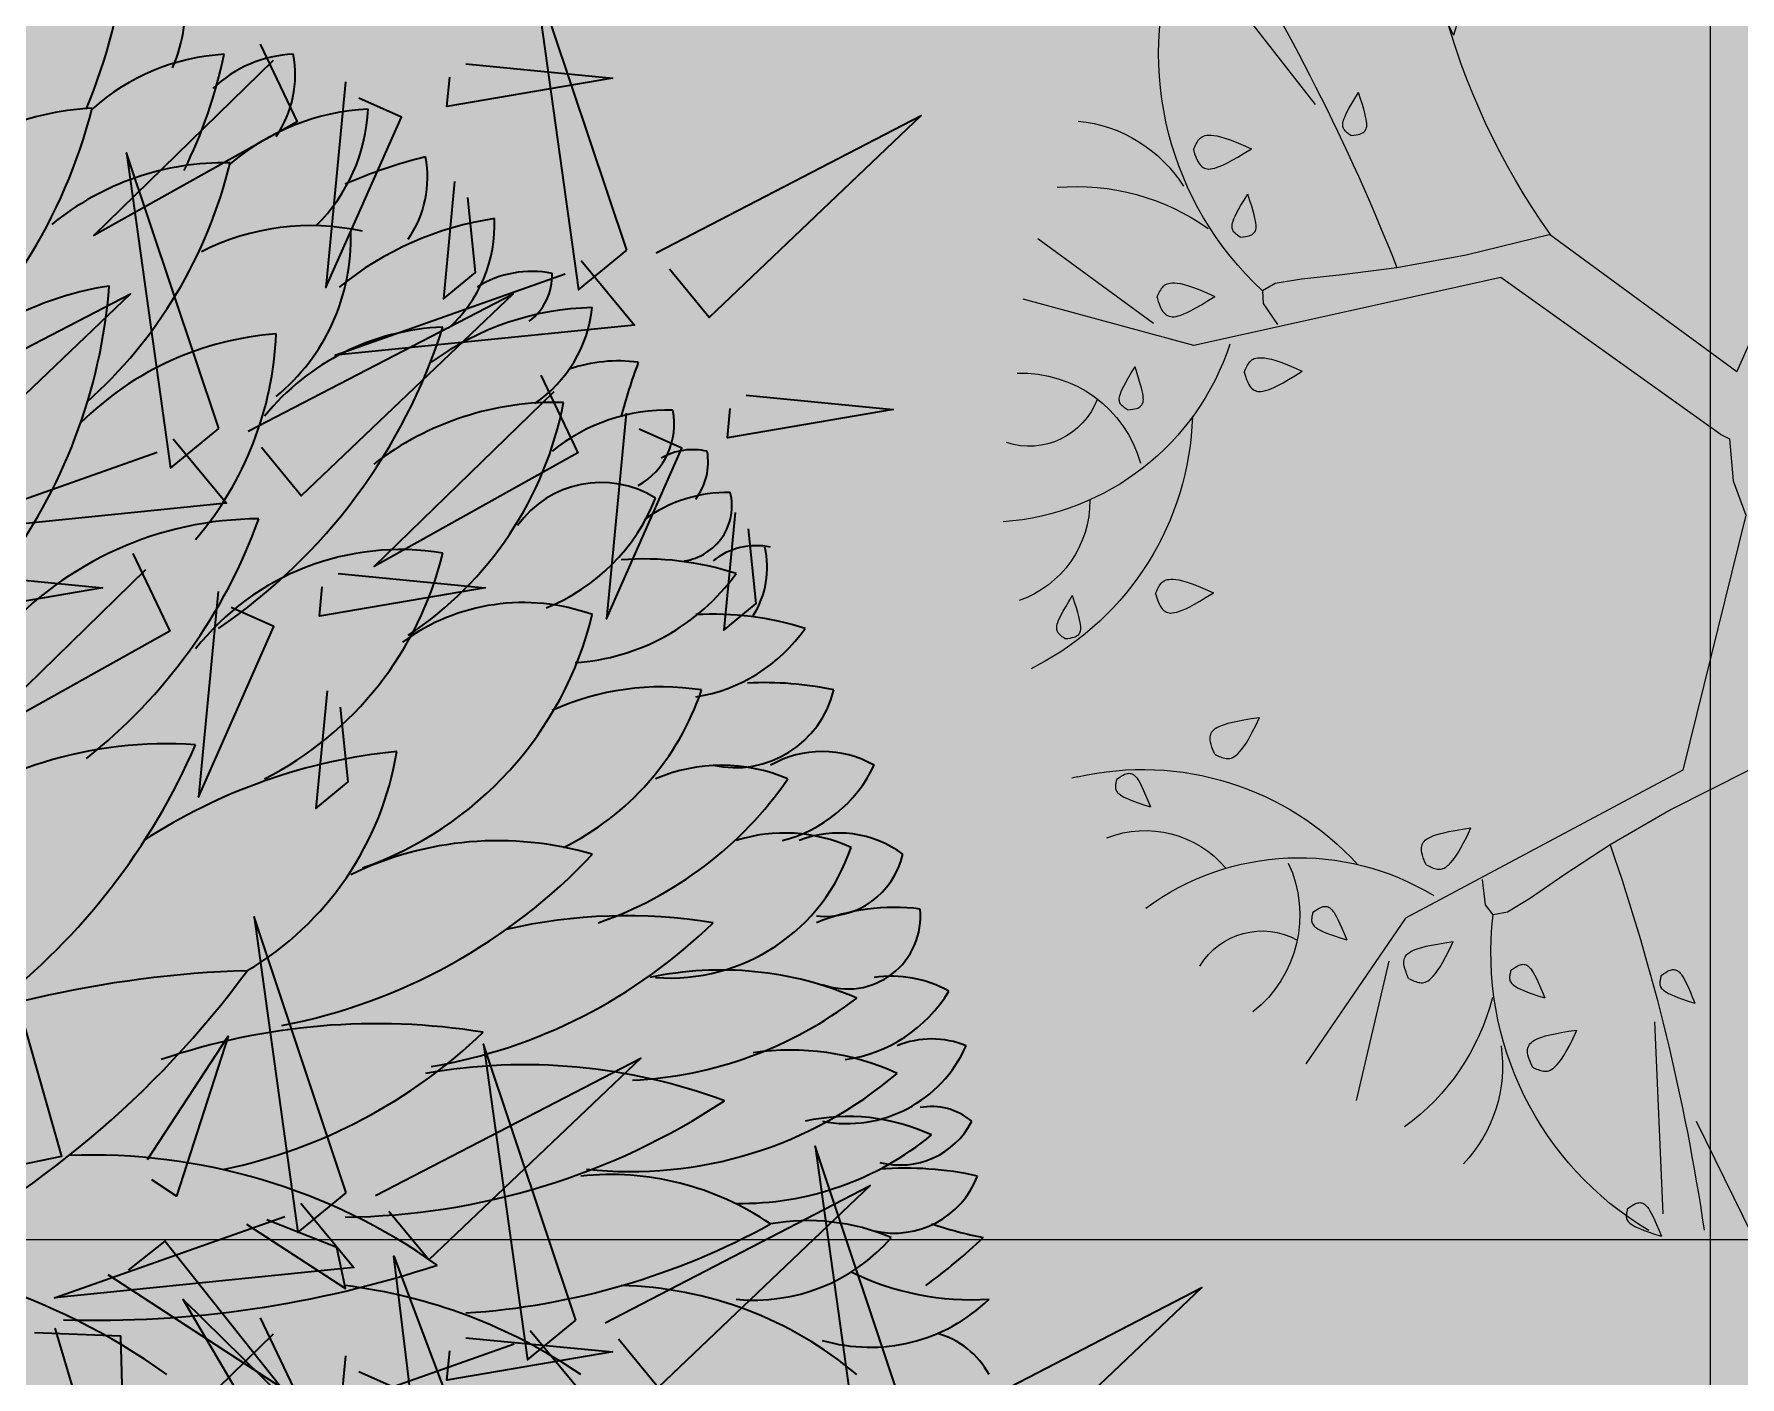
# Model space of a CAD drawing. Header units: millimetres. Extents: x -3567 to 83618, y -21481 to 19784.
# Drawn here: x 5363.7 to 5795.8, y 6581 to 6921.2 of the extents above; entities that cross this region are included whole.
import ezdxf
from ezdxf.enums import TextEntityAlignment as Align

# ---------------------------------------------------------------- set-up
doc = ezdxf.new("R2010")
doc.units = ezdxf.units.MM
doc.header["$LTSCALE"] = 150
doc.linetypes.add('ACAD_ISO10W100', pattern=[18, 12, -3, 0, -3])
for name, color, linetype in [('ad-Furniture', 8, 'Continuous'), ('ad-Glass Sectionline', 140, 'Continuous'), ('ad-Section Line', 2, 'Continuous')]:
    doc.layers.add(name, color=color, linetype=linetype)
doc.layers.add('ad-Landscape', color=7, linetype='Continuous', true_color=0x007f00)
doc.layers.add('ad-Landscape 2', color=7, linetype='Continuous', lineweight=35, true_color=0x264c00)
doc.styles.add('ARIAL', font='arial.ttf')

# ---------------------------------------------------------------- blocks, each defined once
blk = doc.blocks.new('enuklfk')
at = {"layer": 'ad-Section Line', "linetype": 'ACAD_ISO10W100', "ltscale": 0.5}
blk.add_line((-3847.77, 0), (829.32, 0), dxfattribs=at)
at = {"layer": 'ad-Section Line', "linetype": 'Continuous', "style": 'ARIAL', "width": 0.8}
blk.add_attdef('SECTION-LETTER', text='', height=80, rotation=2340, dxfattribs=at).set_placement((916.85, 0), align=Align.MIDDLE)
blk = doc.blocks.new('zw$4759')
at = {"layer": 'ad-Section Line', "xscale": 4.313292429215451, "yscale": 4.313292429215451, "zscale": 4.313292429215451, "rotation": 180}
blk.add_blockref('enuklfk', (953.45, -7004.27), dxfattribs=at)
blk = doc.blocks.new('bamboo')
at = {"layer": 'ad-Landscape 2'}
for points in [[(1291.51, 647.44), (1242.14, 795.05), (1265.67, 626.14), (1291.51, 647.44)], [(1095.26, 757.75), (1115.09, 716.15), (1006.13, 655.28), (1102.37, 749.13)], [(1205.32, 747.1), (1283.94, 739.49), (1195.21, 724.27), (1196.71, 739.99)], [(1140.93, 737.46), (1130.41, 627.39), (1170.87, 718.69), (1148.04, 728.84)], [(1307.23, 645.92), (1449.14, 719.47), (1335.67, 611.43), (1314.34, 637.29)], [(1073.07, 551.99), (1023.7, 699.6), (1047.23, 530.68), (1073.07, 551.99)], [(1199.31, 684.2), (1193.3, 621.3), (1210.53, 635.5), (1206.42, 675.57)], [(1267.17, 641.86), (1295.62, 607.37), (1135.38, 591.14), (1258.56, 634.76)], [(884, 550.47), (1025.91, 624.02), (912.44, 515.97), (891.11, 541.84)], [(1088.79, 550.47), (1230.7, 624.02), (1117.23, 515.97), (1095.9, 541.84)], [(1245.44, 580.48), (1265.27, 538.89), (1156.31, 478.02), (1252.55, 571.86)], [(1355.5, 569.83), (1434.12, 562.22), (1345.39, 547), (1346.89, 562.73)], [(1291.11, 560.19), (1280.59, 450.12), (1321.05, 541.42), (1298.22, 551.57)], [(1048.73, 546.41), (1077.17, 511.92), (916.94, 495.68), (1040.12, 539.31)], [(1349.49, 506.93), (1343.48, 444.03), (1360.71, 458.24), (1356.6, 498.31)], [(1027, 485.03), (1046.83, 443.44), (937.87, 382.57), (1034.11, 476.41)], [(932.27, 474.38), (1010.88, 466.77), (922.15, 451.55), (923.66, 467.28)], [(1137.06, 474.38), (1215.67, 466.77), (1126.94, 451.55), (1128.45, 467.28)], [(1072.67, 464.74), (1062.15, 354.67), (1102.61, 445.97), (1079.78, 456.12)], [(1131.05, 411.48), (1125.04, 348.58), (1142.27, 362.79), (1138.16, 402.86)], [(945.18, 153.16), (945.84, 313), (988.93, 162.36), (956.12, 155.46)], [(1141.33, 142.91), (1091.96, 290.52), (1115.49, 121.61), (1141.33, 142.91)], [(1034.98, 160.64), (1078.18, 226.76), (1050.51, 141.09), (1037.27, 149.71)], [(1264.2, 74.74), (1214.83, 222.34), (1238.37, 53.43), (1264.2, 74.74)], [(1157.05, 141.39), (1298.96, 214.94), (1185.49, 106.9), (1164.16, 132.77)], [(1441.69, 20.19), (1392.32, 167.8), (1415.85, -1.11), (1441.69, 20.19)], [(1279.93, 73.21), (1421.83, 146.76), (1308.37, 38.72), (1287.04, 64.59)], [(1117, 137.33), (1145.44, 102.84), (985.2, 86.61), (1108.38, 130.23)], [(1087.91, 126.14), (1140.85, 91.65), (1136.26, 113.49), (1098.85, 128.44)], [(1013.65, 99.12), (1106.29, 38.75), (1044.16, 116.94), (1024.59, 101.42)], [(1220.13, -21.73), (1186.22, -50.87), (1166.72, 109), (1212.85, -13.27)], [(1457.41, 18.67), (1599.32, 92.22), (1485.85, -15.82), (1464.52, 10.05)], [(1158.32, -1.26), (1117.14, -21.93), (1054.06, 85.76), (1149.84, -8.54)], [(1095.26, 75.96), (1115.09, 34.36), (1006.13, -26.51), (1102.37, 67.33)], [(974.49, 68.07), (1020.54, 66.35), (1023.93, -58.41), (985.43, 70.37)], [(1239.87, 69.16), (1268.31, 34.66), (1108.08, 18.43), (1231.26, 62.05)], [(1205.32, 65.31), (1283.94, 57.7), (1195.21, 42.48), (1196.71, 58.2)], [(1140.93, 55.67), (1130.41, -54.4), (1170.87, 36.9), (1148.04, 47.04)]]:
    blk.add_lwpolyline(points, dxfattribs=at)
blk = doc.blocks.new('A$C7DA81DBD')
at = {"layer": 'ad-Landscape 2'}
for centre, radius, start, end in [((2.4444, 2.7002), 1.2047, 114.4744, 140.3824), ((0.4659, 3.9514), 1.4875, 337.2926, 354.0275), ((1.6924, 3.6508), 0.4098, 336.3892, 7.6723), ((2.2394, 2.9434), 0.5806, 93.3251, 131.6636), ((0.9147, 3.7961), 1.3196, 333.7814, 348.0611), ((2.4029, 3.194), 0.3293, 92.3146, 133.7549), ((2.1061, 3.4684), 0.2887, 325.3594, 10.9222), ((0.4879, 3.7225), 1.408, 309.2482, 345.9132), ((1.8961, 2.6169), 0.7641, 93.1884, 132.6145), ((2.6219, 2.7574), 0.6207, 93.0667, 130.2241), ((2.1285, 3.3962), 0.4606, 314.4168, 357.6352), ((2.2078, 2.5037), 0.7304, 88.9494, 129.1849), ((1.0136, 3.5245), 1.2421, 311.6019, 346.473), ((3.0457, 2.0047), 1.2814, 103.7152, 113.8565), ((2.4584, 3.1948), 0.2887, 325.3594, 10.9222), ((2.4357, 2.4238), 0.6427, 77.6145, 116.9239), ((1.9988, 3.0323), 0.5442, 309.3196, 1.7514), ((3.0549, 2.2322), 0.863, 98.6128, 128.9762), ((2.5541, 3.0699), 0.3719, 312.039, 2.3981), ((3.0253, 2.6704), 0.2744, 78.7338, 122.0246), ((2.9291, 2.9329), 0.15, 306.1904, 2.5297), ((2.0257, 2.069), 0.8461, 98.5709, 141.5072), ((0.4415, 3.0214), 1.4626, 322.928, 355.4603), ((3.2048, 2.0899), 0.7587, 91.415, 126.1567), ((2.8327, 2.8868), 0.3555, 304.2819, 353.793), ((2.4021, 1.9593), 0.8207, 94.0733, 134.8771), ((1.4468, 2.8141), 0.8978, 319.4924, 357.6991), ((1.3292, 3.2587), 1.5303, 304.2544, 342.4095), ((2.8129, 2.1522), 0.6446, 92.2183, 140.8436), ((3.255, 2.3074), 0.3987, 82.2727, 109.059), ((4.7109, 2.1806), 1.4962, 159.5864, 165.4463), ((3.0882, 1.8014), 0.7945, 88.4481, 127.5281), ((2.167, 2.7765), 0.9598, 303.4494, 349.1419), ((3.387, 2.0873), 0.4877, 88.4011, 129.1706), ((3.2185, 2.5369), 0.186, 299.0055, 11.7638), ((3.4542, 2.3019), 0.1679, 76.8191, 120.1098), ((3.3252, 2.438), 0.1695, 323.7235, 9.2863), ((3.2095, 2.1093), 0.2729, 57.8448, 144.6011), ((2.8672, 2.5356), 0.5252, 291.9719, 338.1743), ((3.5474, 1.9775), 0.3785, 89.0458, 126.1809), ((3.4098, 2.3203), 0.1483, 278.297, 13.9033), ((2.3006, 1.3581), 0.9275, 90.1716, 138.2607), ((0.9565, 2.7668), 1.425, 308.2279, 340.2669), ((2.6751, 1.5084), 0.6953, 80.6567, 141.7175), ((1.8936, 2.412), 0.9205, 297.1177, 346.3316), ((3.6227, 2.031), 0.1831, 77.9287, 128.8575), ((3.4132, 2.1554), 0.2388, 327.6824, 13.2452), ((3.104, 2.4748), 0.5733, 273.6266, 324.2365), ((3.3241, 1.386), 0.7926, 71.9877, 94.4337), ((3.0021, 1.5187), 0.5438, 70.202, 126.221), ((2.2585, 2.2572), 0.9551, 289.2599, 346.2572), ((3.5079, 1.2176), 0.814, 72.4778, 93.2362), ((3.3942, 2.2431), 0.4369, 278.927, 325.2152), ((3.3701, 1.1333), 0.7046, 81.247, 114.3965), ((2.7888, 2.0624), 0.7268, 296.203, 341.3292), ((3.5663, 1.8937), 0.2709, 257.551, 346.3454), ((3.6458, 0.9704), 0.8788, 77.9266, 92.9974), ((2.0528, 0.5755), 1.111, 86.0484, 128.3502), ((0.5036, 2.3877), 1.7715, 307.9554, 336.5901), ((2.8127, 0.1703), 1.5025, 95.6253, 123.1332), ((1.8408, 1.8007), 0.8356, 300.6803, 350.6952), ((3.799, 1.3868), 0.2788, 60.3623, 119.6377), ((2.8723, 2.1694), 1.0147, 288.9376, 325.3584), ((3.5309, 1.1863), 0.4429, 66.5632, 113.4368), ((3.6025, 1.7876), 0.3701, 283.9638, 334.6363), ((2.935, 0.5362), 0.8919, 73.6401, 116.0812), ((3.3934, 1.5704), 0.508, 265.6371, 341.6343), ((3.6986, 1.0203), 0.4283, 65.5975, 107.5893), ((3.8429, 1.1634), 0.2852, 53.2838, 111.6454), ((2.0704, 2.4383), 1.5297, 280.88, 316.8447), ((3.8061, 1.4393), 0.2126, 263.9314, 347.1466), ((3.2785, -0.1985), 1.4267, 80.7451, 103.0431), ((3.9905, 0.7068), 0.5437, 82.7166, 112.3542), ((3.867, 1.2266), 0.1934, 249.404, 5.8133), ((2.5206, 2.2177), 1.411, 279.6586, 314.4053), ((2.3551, -1.8074), 2.8907, 91.7421, 114.3259), ((0.1824, 2.6175), 2.5892, 296.3796, 323.6291), ((3.5292, 0.1698), 0.9139, 66.6856, 101.9827), ((3.9828, 0.7528), 0.3143, 60.8349, 98.4067), ((3.2424, 1.8545), 1.0655, 272.7479, 307.4895), ((3.8058, 1.2269), 0.3858, 278.1128, 328.8491), ((2.6118, -0.8298), 1.7705, 80.79, 108.9313), ((1.9143, 1.938), 1.4152, 281.8912, 313.8777), ((3.7147, 0.1925), 0.678, 65.2948, 98.4443), ((3.8641, 1.0224), 0.3477, 259.2126, 336.0816), ((4.09, 0.6654), 0.2348, 66.9546, 113.0454), ((3.0057, -0.698), 1.5293, 69.608, 99.927), ((3.2885, 1.64), 1.0932, 263.8281, 310.4783), ((2.5064, 2.2982), 1.8728, 270.6495, 303.447), ((3.8679, 0.1672), 0.5263, 65.037, 102.6088), ((4.09, 0.5543), 0.1658, 49.7168, 100.6456), ((3.5803, 1.2652), 0.8033, 269.2102, 309.3859), ((4.0065, 0.7788), 0.2144, 255.3103, 332.8065), ((1.8532, -0.9988), 1.5896, 54.6574, 92.1931), ((4.0211, -0.3309), 0.8867, 77.5296, 94.4585), ((3.2335, -0.2213), 0.7603, 55.7746, 95.8794), ((3.9905, 0.6212), 0.2383, 256.9971, 338.7719), ((3.7607, -0.1513), 0.5674, 66.9564, 100.106), ((2.7222, 2.1138), 1.9478, 273.7396, 298.8178), ((3.6164, 0.6908), 0.4865, 264.4297, 318.861), ((3.052, 1.6261), 1.72, 306.4839, 313.13), ((4.487, 1.6291), 1.2847, 251.9995, 258.3628), ((1.0264, -1.4309), 1.7659, 54.4662, 125.5338), ((1.8634, 3.0329), 2.8823, 268.2827, 288.3895), ((4.1975, 0.9392), 0.7339, 243.983, 273.5711), ((2.3531, -1.1695), 1.4234, 55.6803, 82.958), ((3.2407, -0.7659), 1.0093, 49.8945, 88.7438), ((3.9266, 0.5355), 0.4565, 253.7631, 313.9118), ((4.0462, -0.1006), 0.224, 28.4336, 74.6891)]:
    blk.add_arc(centre, radius, start, end, dxfattribs=at)
blk = doc.blocks.new('A$C279134A6')
at = {"layer": 'ad-Landscape', "linetype": 'Continuous'}
for p, q in [((333.14, 760.24), (359.9, 815.03)), ((313.08, 712.49), (317.12, 804.75)), ((185.45, 683.31), (169.64, 750.19)), ((352.62, 400.13), (423.66, 240.51)), ((72.23, 376.89), (16.73, 336.36)), ((150.22, 271.73), (93.3, 199.01))]:
    blk.add_line(p, q, dxfattribs=at)
for points in [[(300.11, 802.13), (299.97, 802.67), (299.85, 803.19), (299.73, 803.71), (299.63, 804.22), (299.56, 804.72), (299.51, 805.2), (299.48, 805.68), (299.49, 806.14), (299.53, 806.59), (299.63, 807.03), (299.78, 807.47), (300, 807.9), (300.31, 808.34), (300.72, 808.79), (301.23, 809.25), (301.86, 809.72), (302.63, 810.22), (303.59, 810.76), (304.79, 811.34), (306.29, 811.98), (308.14, 812.7), (310.4, 813.51), (313.12, 814.42), (316.37, 815.45)], [(300.11, 802.13), (301.29, 801.31), (302.29, 800.66), (303.15, 800.16), (303.89, 799.81), (304.53, 799.57), (305.09, 799.42), (305.59, 799.36), (306.05, 799.34), (306.5, 799.37), (306.95, 799.45), (307.39, 799.59), (307.83, 799.8), (308.28, 800.09), (308.74, 800.48), (309.22, 800.97), (309.72, 801.59), (310.24, 802.34), (310.82, 803.27), (311.45, 804.43), (312.18, 805.88), (313.01, 807.65), (313.98, 809.81), (315.09, 812.39), (316.37, 815.45)], [(326.61, 591.55), (193.35, 662.62), (145.49, 732.73)], [(254.35, 734.17), (253.55, 732.32), (252.94, 730.75), (252.51, 729.42), (252.23, 728.3), (252.08, 727.36), (252.04, 726.55), (252.09, 725.84), (252.21, 725.19), (252.38, 724.58), (252.61, 723.99), (252.92, 723.43), (253.34, 722.88), (253.87, 722.34), (254.53, 721.82), (255.35, 721.3), (256.34, 720.79), (257.52, 720.28), (258.95, 719.77), (260.68, 719.26), (262.76, 718.73), (265.26, 718.19), (268.22, 717.62), (271.71, 717.03), (275.78, 716.42)], [(254.35, 734.17), (255.04, 734.52), (255.73, 734.84), (256.41, 735.15), (257.08, 735.43), (257.75, 735.67), (258.4, 735.88), (259.05, 736.05), (259.69, 736.17), (260.32, 736.24), (260.96, 736.24), (261.6, 736.15), (262.26, 735.97), (262.95, 735.67), (263.68, 735.24), (264.46, 734.67), (265.3, 733.94), (266.2, 733.02), (267.19, 731.86), (268.28, 730.41), (269.48, 728.59), (270.81, 726.34), (272.3, 723.61), (273.95, 720.32), (275.78, 716.42)], [(244.05, 687.63), (243.91, 688.16), (243.78, 688.68), (243.67, 689.2), (243.57, 689.71), (243.49, 690.21), (243.44, 690.7), (243.42, 691.17), (243.43, 691.63), (243.47, 692.08), (243.56, 692.52), (243.72, 692.96), (243.94, 693.4), (244.25, 693.83), (244.65, 694.28), (245.16, 694.74), (245.79, 695.22), (246.56, 695.72), (247.52, 696.25), (248.72, 696.83), (250.22, 697.48), (252.07, 698.2), (254.33, 699), (257.06, 699.92), (260.3, 700.95)], [(244.05, 687.63), (245.22, 686.8), (246.23, 686.15), (247.09, 685.66), (247.83, 685.3), (248.46, 685.06), (249.02, 684.92), (249.52, 684.85), (249.99, 684.84), (250.44, 684.87), (250.88, 684.94), (251.32, 685.08), (251.77, 685.29), (252.22, 685.58), (252.68, 685.97), (253.15, 686.46), (253.65, 687.08), (254.18, 687.83), (254.75, 688.76), (255.39, 689.93), (256.12, 691.37), (256.95, 693.15), (257.91, 695.3), (259.02, 697.88), (260.3, 700.95)], [(316.25, 690.18), (316.11, 690.71), (315.98, 691.24), (315.87, 691.75), (315.77, 692.26), (315.69, 692.76), (315.64, 693.25), (315.62, 693.72), (315.63, 694.19), (315.67, 694.64), (315.76, 695.08), (315.92, 695.51), (316.14, 695.95), (316.45, 696.39), (316.85, 696.83), (317.36, 697.29), (317.99, 697.77), (318.77, 698.27), (319.72, 698.8), (320.92, 699.38), (322.42, 700.03), (324.28, 700.75), (326.54, 701.56), (329.26, 702.47), (332.5, 703.5)], [(316.25, 690.18), (317.42, 689.35), (318.43, 688.7), (319.29, 688.21), (320.03, 687.85), (320.66, 687.61), (321.22, 687.47), (321.72, 687.4), (322.19, 687.39), (322.64, 687.42), (323.09, 687.49), (323.53, 687.63), (323.97, 687.84), (324.42, 688.13), (324.88, 688.52), (325.36, 689.02), (325.85, 689.63), (326.38, 690.38), (326.95, 691.31), (327.59, 692.48), (328.32, 693.92), (329.15, 695.7), (330.11, 697.85), (331.22, 700.44), (332.5, 703.5)], [(194.9, 691.63), (194.1, 689.78), (193.49, 688.2), (193.06, 686.88), (192.78, 685.76), (192.63, 684.82), (192.59, 684.01), (192.64, 683.3), (192.76, 682.65), (192.93, 682.04), (193.16, 681.45), (193.47, 680.88), (193.89, 680.33), (194.42, 679.8), (195.08, 679.27), (195.9, 678.76), (196.89, 678.25), (198.07, 677.74), (199.5, 677.23), (201.23, 676.71), (203.31, 676.18), (205.81, 675.64), (208.77, 675.08), (212.26, 674.49), (216.33, 673.87)], [(194.9, 691.63), (195.59, 691.97), (196.28, 692.3), (196.96, 692.6), (197.63, 692.88), (198.3, 693.13), (198.95, 693.34), (199.6, 693.51), (200.24, 693.63), (200.87, 693.7), (201.51, 693.69), (202.15, 693.61), (202.81, 693.43), (203.5, 693.13), (204.24, 692.7), (205.01, 692.13), (205.85, 691.39), (206.75, 690.48), (207.74, 689.32), (208.83, 687.86), (210.03, 686.04), (211.36, 683.8), (212.85, 681.06), (214.5, 677.77), (216.33, 673.87)], [(148.92, 659.8), (148.78, 660.34), (148.65, 660.86), (148.54, 661.38), (148.44, 661.89), (148.36, 662.39), (148.31, 662.87), (148.29, 663.35), (148.3, 663.81), (148.34, 664.26), (148.44, 664.7), (148.59, 665.14), (148.81, 665.57), (149.12, 666.01), (149.52, 666.46), (150.03, 666.92), (150.67, 667.39), (151.44, 667.89), (152.39, 668.43), (153.6, 669.01), (155.09, 669.65), (156.95, 670.37), (159.21, 671.18), (161.93, 672.09), (165.17, 673.12)], [(148.92, 659.8), (150.09, 658.98), (151.1, 658.33), (151.96, 657.83), (152.7, 657.48), (153.34, 657.24), (153.89, 657.09), (154.39, 657.03), (154.86, 657.01), (155.31, 657.04), (155.76, 657.12), (156.2, 657.26), (156.64, 657.47), (157.09, 657.76), (157.55, 658.15), (158.03, 658.64), (158.52, 659.26), (159.05, 660.01), (159.62, 660.94), (160.26, 662.1), (160.99, 663.55), (161.82, 665.32), (162.78, 667.48), (163.89, 670.06), (165.17, 673.12)], [(358.2, 591.72), (320.98, 610.4), (291.74, 627.48), (269.52, 642.02), (253.38, 653.1), (242.35, 659.78), (235.49, 661.13), (231.84, 656.23), (230.45, 644.14)], [(203.37, 637.08), (202.56, 635.22), (201.96, 633.65), (201.52, 632.33), (201.24, 631.21), (201.09, 630.26), (201.06, 629.45), (201.11, 628.74), (201.22, 628.1), (201.39, 627.49), (201.62, 626.9), (201.94, 626.33), (202.35, 625.78), (202.88, 625.24), (203.55, 624.72), (204.37, 624.21), (205.36, 623.7), (206.54, 623.19), (207.97, 622.68), (209.69, 622.16), (211.78, 621.63), (214.27, 621.09), (217.24, 620.53), (220.72, 619.94), (224.79, 619.32)], [(203.37, 637.08), (204.06, 637.42), (204.75, 637.75), (205.43, 638.05), (206.1, 638.33), (206.76, 638.58), (207.42, 638.79), (208.07, 638.96), (208.7, 639.08), (209.34, 639.14), (209.97, 639.14), (210.61, 639.06), (211.28, 638.87), (211.97, 638.58), (212.7, 638.15), (213.48, 637.57), (214.31, 636.84), (215.22, 635.92), (216.21, 634.77), (217.29, 633.31), (218.49, 631.49), (219.83, 629.25), (221.31, 626.51), (222.96, 623.22), (224.79, 619.32)], [(54.64, 595.87), (54.5, 596.4), (54.38, 596.92), (54.26, 597.44), (54.16, 597.95), (54.09, 598.45), (54.04, 598.93), (54.01, 599.41), (54.02, 599.87), (54.07, 600.32), (54.16, 600.76), (54.31, 601.2), (54.54, 601.63), (54.84, 602.07), (55.25, 602.52), (55.76, 602.98), (56.39, 603.46), (57.16, 603.95), (58.12, 604.49), (59.32, 605.07), (60.82, 605.71), (62.67, 606.43), (64.93, 607.24), (67.65, 608.16), (70.9, 609.19)], [(54.64, 595.87), (55.82, 595.04), (56.82, 594.39), (57.68, 593.9), (58.42, 593.54), (59.06, 593.3), (59.62, 593.16), (60.12, 593.09), (60.58, 593.08), (61.04, 593.1), (61.48, 593.18), (61.92, 593.32), (62.36, 593.53), (62.81, 593.82), (63.27, 594.21), (63.75, 594.7), (64.25, 595.32), (64.77, 596.07), (65.35, 597), (65.99, 598.17), (66.71, 599.61), (67.55, 601.38), (68.51, 603.54), (69.62, 606.12), (70.9, 609.19)], [(356.89, 469.03), (326.61, 591.55)], [(101.81, 583.95), (101.01, 582.09), (100.4, 580.52), (99.97, 579.19), (99.69, 578.08), (99.54, 577.13), (99.5, 576.32), (99.55, 575.61), (99.67, 574.97), (99.84, 574.35), (100.07, 573.77), (100.39, 573.2), (100.8, 572.65), (101.33, 572.11), (102, 571.59), (102.81, 571.07), (103.8, 570.56), (104.99, 570.06), (106.41, 569.55), (108.14, 569.03), (110.22, 568.5), (112.72, 567.96), (115.68, 567.39), (119.17, 566.81), (123.24, 566.19)], [(101.81, 583.95), (102.51, 584.29), (103.19, 584.61), (103.87, 584.92), (104.54, 585.2), (105.21, 585.45), (105.86, 585.66), (106.51, 585.83), (107.15, 585.95), (107.78, 586.01), (108.42, 586.01), (109.06, 585.93), (109.72, 585.74), (110.42, 585.44), (111.15, 585.02), (111.93, 584.44), (112.76, 583.71), (113.67, 582.79), (114.65, 581.64), (115.74, 580.18), (116.94, 578.36), (118.28, 576.11), (119.76, 573.38), (121.41, 570.09), (123.24, 566.19)], [(29.7, 528.37), (29.25, 528.06), (28.81, 527.74), (28.39, 527.43), (27.99, 527.1), (27.6, 526.77), (27.25, 526.44), (26.92, 526.09), (26.63, 525.73), (26.37, 525.36), (26.15, 524.97), (25.98, 524.54), (25.87, 524.06), (25.82, 523.53), (25.84, 522.93), (25.93, 522.24), (26.1, 521.47), (26.36, 520.59), (26.74, 519.56), (27.27, 518.34), (27.99, 516.88), (28.93, 515.13), (30.12, 513.04), (31.6, 510.58), (33.39, 507.68)], [(29.7, 528.37), (31.13, 528.24), (32.32, 528.08), (33.3, 527.89), (34.09, 527.68), (34.73, 527.45), (35.25, 527.2), (35.67, 526.93), (36.03, 526.63), (36.36, 526.32), (36.64, 525.97), (36.89, 525.58), (37.09, 525.13), (37.24, 524.62), (37.34, 524.02), (37.38, 523.34), (37.36, 522.55), (37.27, 521.63), (37.1, 520.55), (36.83, 519.25), (36.44, 517.68), (35.92, 515.79), (35.25, 513.53), (34.41, 510.84), (33.39, 507.68)], [(73.29, 506.76), (73.89, 508.69), (74.45, 510.28), (74.98, 511.57), (75.5, 512.6), (76, 513.41), (76.49, 514.05), (76.99, 514.56), (77.5, 514.97), (78.03, 515.33), (78.59, 515.63), (79.2, 515.85), (79.87, 516), (80.62, 516.06), (81.47, 516.03), (82.42, 515.89), (83.51, 515.63), (84.73, 515.25), (86.15, 514.71), (87.8, 513.98), (89.72, 513.02), (91.97, 511.82), (94.59, 510.32), (97.62, 508.49), (101.12, 506.32)], [(73.29, 506.76), (73.6, 506.05), (73.91, 505.35), (74.22, 504.68), (74.55, 504.03), (74.9, 503.41), (75.26, 502.82), (75.64, 502.28), (76.05, 501.77), (76.48, 501.31), (76.97, 500.9), (77.51, 500.54), (78.13, 500.25), (78.85, 500.03), (79.69, 499.88), (80.65, 499.81), (81.76, 499.82), (83.05, 499.93), (84.55, 500.16), (86.32, 500.56), (88.42, 501.17), (90.89, 502), (93.8, 503.12), (97.19, 504.54), (101.12, 506.32)], [(344.62, 430.21), (349.05, 432.35), (350.89, 452.51), (356.89, 469.03)], [(344.62, 430.21), (239.13, 354.81)], [(59.76, 418.5), (59.3, 418.18), (58.87, 417.87), (58.44, 417.55), (58.04, 417.23), (57.66, 416.9), (57.3, 416.56), (56.97, 416.21), (56.68, 415.86), (56.42, 415.49), (56.2, 415.09), (56.04, 414.66), (55.92, 414.18), (55.87, 413.65), (55.89, 413.05), (55.98, 412.37), (56.15, 411.59), (56.41, 410.71), (56.79, 409.69), (57.32, 408.46), (58.04, 407), (58.98, 405.25), (60.17, 403.16), (61.65, 400.7), (63.44, 397.81)], [(59.76, 418.5), (61.19, 418.36), (62.37, 418.2), (63.35, 418.02), (64.14, 417.81), (64.78, 417.58), (65.3, 417.32), (65.72, 417.05), (66.08, 416.75), (66.41, 416.44), (66.7, 416.09), (66.94, 415.7), (67.14, 415.25), (67.29, 414.74), (67.39, 414.14), (67.43, 413.46), (67.41, 412.67), (67.32, 411.75), (67.15, 410.67), (66.88, 409.37), (66.49, 407.8), (65.97, 405.91), (65.3, 403.65), (64.46, 400.97), (63.44, 397.81)], [(115.9, 400.36), (116.49, 402.29), (117.05, 403.88), (117.59, 405.17), (118.1, 406.2), (118.6, 407.01), (119.1, 407.65), (119.6, 408.16), (120.11, 408.58), (120.64, 408.93), (121.2, 409.23), (121.8, 409.45), (122.48, 409.6), (123.23, 409.66), (124.07, 409.63), (125.03, 409.49), (126.11, 409.23), (127.34, 408.85), (128.76, 408.31), (130.4, 407.58), (132.33, 406.63), (134.58, 405.42), (137.2, 403.92), (140.23, 402.1), (143.72, 399.92)], [(115.9, 400.36), (116.2, 399.65), (116.51, 398.96), (116.83, 398.28), (117.16, 397.63), (117.5, 397.01), (117.86, 396.43), (118.25, 395.88), (118.65, 395.37), (119.09, 394.91), (119.57, 394.5), (120.12, 394.14), (120.74, 393.85), (121.46, 393.63), (122.29, 393.48), (123.26, 393.41), (124.37, 393.42), (125.65, 393.53), (127.15, 393.77), (128.93, 394.17), (131.02, 394.77), (133.5, 395.61), (136.41, 396.72), (139.8, 398.14), (143.72, 399.92)], [(352.62, 400.13), (262.56, 334.25)], [(239.13, 354.81), (91.68, 387.47), (9.73, 365.32)], [(263.02, 334.14), (222.6, 344.15), (189.28, 350.19), (162.94, 353.59), (143.48, 355.67), (130.75, 357.77), (124.66, 361.2), (125.08, 367.3), (131.89, 377.39)], [(74, 364.42), (74.59, 366.35), (75.15, 367.94), (75.69, 369.23), (76.2, 370.26), (76.7, 371.07), (77.2, 371.71), (77.7, 372.22), (78.21, 372.63), (78.73, 372.99), (79.29, 373.29), (79.9, 373.51), (80.57, 373.66), (81.32, 373.72), (82.17, 373.69), (83.13, 373.55), (84.21, 373.29), (85.44, 372.91), (86.85, 372.37), (88.5, 371.64), (90.43, 370.68), (92.68, 369.48), (95.3, 367.98), (98.33, 366.15), (101.82, 363.98)], [(74, 364.42), (74.3, 363.71), (74.61, 363.01), (74.93, 362.34), (75.26, 361.69), (75.6, 361.07), (75.96, 360.48), (76.34, 359.94), (76.75, 359.43), (77.19, 358.97), (77.67, 358.56), (78.22, 358.2), (78.84, 357.91), (79.56, 357.69), (80.39, 357.54), (81.36, 357.47), (82.47, 357.48), (83.75, 357.59), (85.25, 357.82), (87.02, 358.22), (89.12, 358.83), (91.6, 359.66), (94.5, 360.78), (97.89, 362.2), (101.82, 363.98)], [(113.94, 335.5), (113.49, 335.19), (113.05, 334.87), (112.62, 334.56), (112.22, 334.23), (111.84, 333.9), (111.48, 333.57), (111.15, 333.22), (110.86, 332.86), (110.6, 332.49), (110.38, 332.1), (110.22, 331.67), (110.1, 331.19), (110.05, 330.66), (110.07, 330.06), (110.16, 329.37), (110.33, 328.6), (110.59, 327.72), (110.97, 326.69), (111.5, 325.47), (112.22, 324.01), (113.16, 322.26), (114.35, 320.17), (115.83, 317.71), (117.62, 314.81)], [(113.94, 335.5), (115.37, 335.37), (116.55, 335.21), (117.53, 335.02), (118.32, 334.81), (118.96, 334.58), (119.48, 334.33), (119.9, 334.06), (120.27, 333.76), (120.59, 333.44), (120.88, 333.1), (121.12, 332.71), (121.32, 332.26), (121.47, 331.75), (121.57, 331.15), (121.61, 330.47), (121.59, 329.68), (121.5, 328.76), (121.33, 327.68), (121.06, 326.38), (120.67, 324.81), (120.15, 322.92), (119.48, 320.66), (118.64, 317.97), (117.62, 314.81)], [(91.5, 293.44), (92.09, 295.37), (92.66, 296.96), (93.19, 298.25), (93.7, 299.28), (94.2, 300.09), (94.7, 300.73), (95.2, 301.24), (95.71, 301.66), (96.24, 302.01), (96.8, 302.31), (97.4, 302.53), (98.08, 302.68), (98.83, 302.74), (99.67, 302.71), (100.63, 302.57), (101.71, 302.31), (102.94, 301.93), (104.36, 301.39), (106.01, 300.66), (107.93, 299.71), (110.18, 298.5), (112.8, 297), (115.83, 295.18), (119.32, 293)], [(91.5, 293.44), (91.8, 292.73), (92.11, 292.04), (92.43, 291.36), (92.76, 290.71), (93.1, 290.09), (93.46, 289.51), (93.85, 288.96), (94.25, 288.45), (94.69, 287.99), (95.17, 287.58), (95.72, 287.22), (96.34, 286.93), (97.06, 286.71), (97.89, 286.56), (98.86, 286.49), (99.97, 286.5), (101.25, 286.61), (102.76, 286.85), (104.53, 287.25), (106.63, 287.85), (109.1, 288.69), (112.01, 289.8), (115.4, 291.22), (119.32, 293)], [(167.13, 286.62), (166.68, 286.3), (166.24, 285.99), (165.82, 285.67), (165.41, 285.35), (165.03, 285.02), (164.68, 284.68), (164.35, 284.34), (164.05, 283.98), (163.8, 283.61), (163.58, 283.21), (163.41, 282.78), (163.3, 282.31), (163.25, 281.77), (163.26, 281.17), (163.35, 280.49), (163.52, 279.72), (163.79, 278.84), (164.17, 277.81), (164.7, 276.58), (165.42, 275.12), (166.36, 273.37), (167.55, 271.28), (169.03, 268.82), (170.82, 265.93)], [(167.13, 286.62), (168.56, 286.48), (169.75, 286.32), (170.72, 286.14), (171.52, 285.93), (172.16, 285.7), (172.67, 285.44), (173.1, 285.17), (173.46, 284.87), (173.78, 284.56), (174.07, 284.21), (174.32, 283.82), (174.52, 283.37), (174.67, 282.86), (174.77, 282.27), (174.81, 281.58), (174.79, 280.79), (174.7, 279.88), (174.53, 278.79), (174.25, 277.5), (173.87, 275.93), (173.35, 274.04), (172.68, 271.77), (171.84, 269.09), (170.82, 265.93)]]:
    blk.add_lwpolyline(points, dxfattribs=at)
for centre, radius, start, end in [((389.86, 679.23), 155.43, 120.80412, 186.68563), ((-673.29, 960.82), 1020.98, 340.94432, 351.65172), ((172.14, 733.76), 67.87, 351.75756, 43.68018), ((128.18, 673.55), 110.38, 14.28758, 54.1159), ((83.37, 661.19), 59.23, 335.04444, 51.65457), ((124.46, 703.8), 34.97, 211.19428, 298.93238), ((142.19, 757.99), 124.35, 233.68534, 301.3784), ((67.02, 731.09), 139.86, 257.08107, 317.74147), ((68.37, 670.99), 50.42, 248.55305, 320.17001), ((1.1, 443.72), 154.97, 77.08107, 78.0944), ((87.95, 678.78), 154.97, 241.34686, 242.36019), ((-48.82, 417.59), 139.86, 1.69979, 62.36019), ((-8.71, 462.37), 50.42, 359.27125, 70.88821), ((-9.2, 348.28), 124.35, 18.06286, 85.75592), ((9.05, 460.07), 59.23, 267.78669, 344.39682), ((12.57, 400.98), 34.97, 20.50888, 108.24698), ((230.18, 247.07), 155.43, 132.75563, 198.63714), ((-760.64, 724.43), 1020.98, 327.78954, 338.49694), ((35.06, 421.54), 110.38, 265.32536, 305.15368), ((538.85, 137.6), 338.69, 144.52803, 186.24679), ((29.31, 347.21), 67.87, 275.76108, 327.6837), ((-51.03, 364.35), 295.58, 311.50082, 334.78858), ((-226.14, 96.21), 464.83, 358.33773, 17.81856)]:
    blk.add_arc(centre, radius, start, end, dxfattribs=at)
blk = doc.blocks.new('$ZCDB_AUDIT_GENERATED_1E8537')
at = {"layer": 'ad-Glass Sectionline', "transparency": 33554585}
blk.add_lwpolyline([(1186.67, -1058.33), (2178.33, -1058.33), (2178.33, -1921.67), (1186.67, -1921.67)], close=True, dxfattribs=at)
blk = doc.blocks.new('$ZCDB_AUDIT_GENERATED_1E8529')
at = {"true_color": 0x7f5f3f, "transparency": 33554610}
h = blk.add_hatch(dxfattribs=at)
h.set_pattern_fill('DOTS', color=37, scale=20, angle=360)
h.set_pattern_definition([(360, (-800139.518, 271344.397), (15.875, 31.75), [0, -31.75])])
h.paths.add_polyline_path([(450, -2530), (2915, -2530), (2915, -450), (450, -450)])
blk.add_blockref('$ZCDB_AUDIT_GENERATED_1E8537', (0, 0))
at = {"xscale": 95.10164028446887, "yscale": 95.10164028446887, "zscale": 95.10164028446887}
blk.add_blockref('A$C7DA81DBD', (1592.07, -1603.96), dxfattribs=at)
at = {"layer": 'ad-Landscape', "linetype": 'Continuous', "xscale": 0.473259546584505, "yscale": 0.473259546584505, "zscale": 0.473259546584505}
blk.add_blockref('bamboo', (1292.6, -1624.94), dxfattribs=at)
at = {"layer": 'ad-Landscape', "xscale": -0.5272785422807036, "yscale": 0.5272785422807036, "zscale": 0.5272785422807036, "rotation": 180.0000000000003}
blk.add_blockref('A$C279134A6', (1999.14, -1138.35), dxfattribs=at)
blk = doc.blocks.new('zw$2927')
at = {"layer": 'ad-Furniture', "rotation": 359.9999999999996}
blk.add_blockref('$ZCDB_AUDIT_GENERATED_1E8529', (-8510, -5435), dxfattribs=at)
blk = doc.blocks.new('1625_East Villa')
at = {"layer": 'ad-Furniture', "rotation": 360}
blk.add_blockref('zw$2927', (12120, 13620), dxfattribs=at)

msp = doc.modelspace()

# ---------------------------------------------------------------- block references
msp.add_blockref('1625_East Villa', (0, 0))

# ---------------------------------------------------------------- next in the draw order: block references
msp.add_blockref('zw$4759', (0, 13620))

doc.saveas('drawing.dxf')
